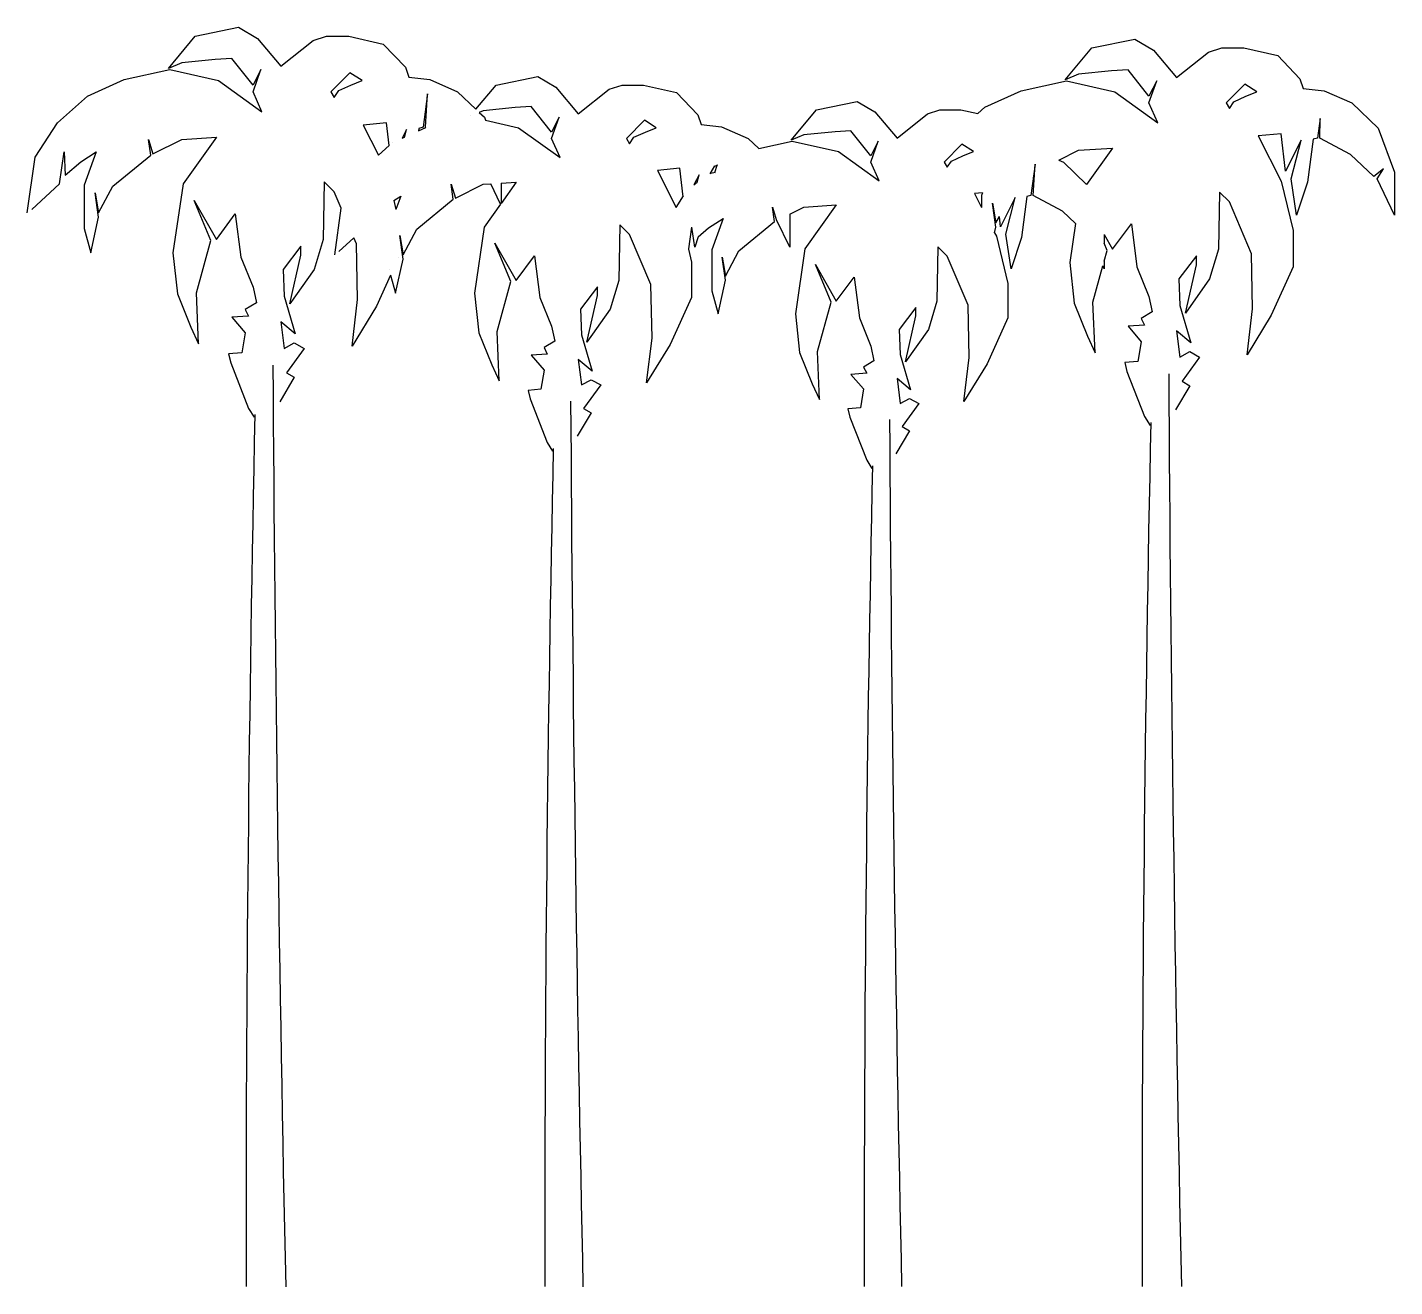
# Model space of a CAD drawing. Header units: millimetres. Extents: x 372.65 to 375.41, y 2555.82 to 2558.36.
import ezdxf

# ---------------------------------------------------------------- set-up
doc = ezdxf.new("R2010")
doc.units = ezdxf.units.MM
doc.header["$LTSCALE"] = 10
doc.layers.add('Vegetais', color=94, linetype='Continuous')

msp = doc.modelspace()

# ---------------------------------------------------------------- linework, layer by layer
at = {"layer": 'Vegetais'}
for p, q in [((374.036, 2558.0827), (374.0267, 2558.0666)), ((374.0411, 2558.0844), (374.036, 2558.0683))]:
    msp.add_line(p, q, dxfattribs=at)
for points in [[(372.6499, 2557.9879), (372.6656, 2558.1), (372.7105, 2558.1695), (372.7711, 2558.2233), (372.8451, 2558.2569), (372.9371, 2558.2771), (373.0358, 2558.2547), (373.1233, 2558.1919), (373.1053, 2558.2322), (373.121, 2558.2771), (373.1053, 2558.2457), (373.0627, 2558.2995), (373.0291, 2558.2973), (372.9618, 2558.2905), (372.9349, 2558.2793), (372.9887, 2558.3443), (373.0762, 2558.3623), (373.1143, 2558.3398), (373.1614, 2558.2838), (373.2265, 2558.3354), (373.2534, 2558.3443), (373.2983, 2558.3443), (373.3678, 2558.3286), (373.4127, 2558.2816), (373.4194, 2558.2614), (373.462, 2558.2569), (373.5181, 2558.2322), (373.555, 2558.1969)], [(374.5674, 2558.1881), (374.5818, 2558.2009), (374.6551, 2558.2342), (374.7462, 2558.2542), (374.844, 2558.232), (374.9307, 2558.1698), (374.9129, 2558.2098), (374.9285, 2558.2542), (374.9129, 2558.2231), (374.8707, 2558.2764), (374.8373, 2558.2742), (374.7707, 2558.2675), (374.744, 2558.2564), (374.7973, 2558.3208), (374.884, 2558.3386), (374.9218, 2558.3164), (374.9685, 2558.2609), (375.0329, 2558.3119), (375.0596, 2558.3208), (375.104, 2558.3208), (375.1729, 2558.3053), (375.2174, 2558.2586), (375.2241, 2558.2387), (375.2663, 2558.2342), (375.3218, 2558.2098), (375.3752, 2558.1587), (375.4085, 2558.0699), (375.4085, 2557.9832), (375.373, 2558.0565), (375.3863, 2558.0765), (375.3663, 2558.061), (375.3196, 2558.1054), (375.2574, 2558.1387), (375.2583, 2558.1786), (375.2529, 2558.1387), (375.2441, 2558.1365), (375.2329, 2558.0499), (375.2107, 2557.9832), (375.1996, 2558.0565), (375.2196, 2558.1343), (375.1885, 2558.0721), (375.1796, 2558.1476), (375.1329, 2558.1432), (375.1796, 2558.0521), (375.2041, 2557.9522), (375.2041, 2557.8789), (375.1596, 2557.7811), (375.1107, 2557.7012), (375.1218, 2557.7945), (375.1196, 2557.9055), (375.0752, 2558.0099), (375.0552, 2558.0299), (375.0529, 2557.9144), (375.0351, 2557.8544), (374.9863, 2557.7856), (375.0085, 2557.8833), (375.0085, 2557.9011), (374.9729, 2557.8544), (374.9751, 2557.8011), (374.9974, 2557.7256), (374.9685, 2557.75), (374.9751, 2557.6967), (374.9951, 2557.7078), (375.0151, 2557.6967), (374.9796, 2557.6479), (374.9951, 2557.639), (374.9663, 2557.5901)], [(373.555, 2558.1969), (373.5955, 2558.2458), (373.6796, 2558.2631), (373.7162, 2558.2415), (373.7615, 2558.1877), (373.824, 2558.2372), (373.8499, 2558.2458), (373.893, 2558.2458), (373.9598, 2558.2308), (374.0029, 2558.1855), (374.0094, 2558.1661), (374.0504, 2558.1618), (374.1042, 2558.1381), (374.1256, 2558.1177)], [(373.4538, 2558.1601), (373.4531, 2558.1605), (373.4576, 2558.2278), (373.4486, 2558.1605), (373.4396, 2558.1583), (373.439, 2558.1534)], [(373.5742, 2558.1748), (373.6408, 2558.1597), (373.7248, 2558.0993), (373.7076, 2558.1381), (373.7227, 2558.1812), (373.7076, 2558.151), (373.6666, 2558.2027), (373.6343, 2558.2006), (373.5696, 2558.1941), (373.5615, 2558.1907)], [(374.1256, 2558.1177), (374.1933, 2558.1325), (374.2862, 2558.1114), (374.3686, 2558.0524), (374.3517, 2558.0903), (374.3665, 2558.1325), (374.3517, 2558.103), (374.3116, 2558.1536), (374.2799, 2558.1515), (374.2166, 2558.1452), (374.1912, 2558.1346), (374.2419, 2558.1958), (374.3242, 2558.2127), (374.3601, 2558.1916), (374.4045, 2558.1389), (374.4657, 2558.1874), (374.491, 2558.1958), (374.5333, 2558.1958), (374.5674, 2558.1881)], [(373.3799, 2558.1238), (373.3746, 2558.1695), (373.3274, 2558.165), (373.3584, 2558.1046)], [(373.5437, 2558.1834), (373.5437, 2558.1834)], [(373.5615, 2558.1907), (373.572, 2558.1807), (373.5742, 2558.1748)], [(372.6589, 2557.9946), (372.715, 2558.0462), (372.724, 2558.1112), (372.7262, 2558.0641), (372.7576, 2558.091), (372.789, 2558.1112), (372.7644, 2558.0439), (372.7644, 2557.9565), (372.7778, 2557.9072), (372.7935, 2557.9789), (372.7868, 2558.0282), (372.7935, 2557.9879), (372.8227, 2558.0417), (372.899, 2558.1045), (372.8945, 2558.1358), (372.9034, 2558.1067), (372.9618, 2558.1358), (373.0313, 2558.1403), (372.964, 2558.0462), (372.9438, 2557.9072), (372.9528, 2557.8242), (372.9797, 2557.757), (372.9954, 2557.7233), (372.9909, 2557.8265), (373.0201, 2557.9318), (372.9864, 2558.0125), (373.0313, 2557.9341), (373.0695, 2557.9856), (373.0807, 2557.8982), (373.1053, 2557.8377), (373.1121, 2557.8063), (373.0896, 2557.7928), (373.0964, 2557.7794), (373.0627, 2557.7771), (373.0896, 2557.7458), (373.0829, 2557.7054), (373.056, 2557.7032), (373.0605, 2557.6852), (373.0964, 2557.5933), (373.1076, 2557.5754)], [(373.411, 2558.1407), (373.4149, 2558.156), (373.4062, 2558.1385)], [(373.4062, 2558.1385), (373.411, 2558.1407)], [(373.439, 2558.1534), (373.4538, 2558.1601)], [(373.3584, 2558.1046), (373.3799, 2558.1238)], [(373.3864, 2558.1295), (373.3864, 2558.1295)], [(374.7309, 2558.0944), (374.7707, 2558.1143), (374.8396, 2558.1187), (374.7871, 2558.0454)], [(374.0371, 2558.0819), (374.0427, 2558.0845)], [(374.0392, 2558.0829), (374.0392, 2558.0829)], [(374.0427, 2558.0845), (374.0427, 2558.0845)], [(374.7643, 2557.9662), (374.7381, 2557.9912), (374.679, 2558.0228), (374.6832, 2558.0861), (374.6747, 2558.0228), (374.6663, 2558.0207), (374.6557, 2557.9384), (374.6346, 2557.8751), (374.6241, 2557.9448), (374.6431, 2558.0186), (374.6135, 2557.9595), (374.611, 2557.9807)], [(374.7309, 2558.0944), (374.7402, 2558.0903), (374.7871, 2558.0454)], [(373.973, 2558.0203), (373.9663, 2558.0778), (373.921, 2558.0735), (373.9592, 2557.9989)], [(374.0013, 2558.0501), (374.0051, 2558.0649), (373.9948, 2558.0443)], [(374.0374, 2558.0692), (374.0288, 2558.067)], [(374.6796, 2558.0595), (374.6815, 2558.061)], [(373.2832, 2557.9975), (373.2691, 2558.0305), (373.2489, 2558.0506), (373.2467, 2557.9341), (373.2287, 2557.8735), (373.1794, 2557.804), (373.2018, 2557.9027), (373.2018, 2557.9206), (373.1659, 2557.8735), (373.1682, 2557.8197), (373.1906, 2557.7435), (373.1614, 2557.7682), (373.1682, 2557.7144), (373.1884, 2557.7256), (373.2085, 2557.7144), (373.1726, 2557.6651), (373.1884, 2557.6561), (373.1592, 2557.6068)], [(373.3829, 2557.8622), (373.3928, 2557.8257), (373.4079, 2557.8947), (373.4015, 2557.9421), (373.4079, 2557.9033), (373.436, 2557.955), (373.5092, 2558.0153), (373.5049, 2558.0455), (373.5136, 2558.0175), (373.5696, 2558.0455), (373.5848, 2558.0465)], [(373.6047, 2558.0054), (373.5848, 2558.0465)], [(373.6056, 2558.0478), (373.6364, 2558.0498), (373.6056, 2558.0067)], [(373.6056, 2558.0478), (373.6056, 2558.0067)], [(373.9948, 2558.0443), (374.0013, 2558.0501)], [(374.5771, 2558.0286), (374.5607, 2558.027), (374.5751, 2557.999)], [(374.5771, 2558.0286), (374.5751, 2558.0232), (374.5751, 2557.999)], [(373.3893, 2558.0126), (373.4036, 2558.0218), (373.3937, 2557.9948)], [(373.3893, 2558.0126), (373.3937, 2557.9948)], [(373.6047, 2558.0054), (373.5718, 2557.9593), (373.5524, 2557.8257), (373.561, 2557.746), (373.5869, 2557.6814), (373.6019, 2557.6491), (373.5976, 2557.7482), (373.6257, 2557.8494), (373.5933, 2557.927), (373.6364, 2557.8516), (373.6731, 2557.9011), (373.6839, 2557.8171), (373.7076, 2557.7589), (373.714, 2557.7288), (373.6925, 2557.7159), (373.699, 2557.7029), (373.6666, 2557.7008), (373.6925, 2557.6706), (373.686, 2557.6318), (373.6602, 2557.6297), (373.6645, 2557.6125), (373.699, 2557.5241), (373.7097, 2557.5069)], [(373.9592, 2557.9989), (373.9738, 2558.0221)], [(374.0035, 2557.9395), (374.0244, 2557.9574), (374.054, 2557.9764), (374.0308, 2557.9131), (374.0308, 2557.8308), (374.0434, 2557.7844), (374.0582, 2557.8519), (374.0519, 2557.8983), (374.0582, 2557.8604), (374.0857, 2557.911), (374.1575, 2557.9701), (374.1532, 2557.9996), (374.1617, 2557.9722), (374.1621, 2557.9724)], [(374.1883, 2557.9855), (374.2166, 2557.9996), (374.282, 2558.0038), (374.2187, 2557.9152), (374.1997, 2557.7844), (374.2081, 2557.7063), (374.2335, 2557.643), (374.2482, 2557.6114), (374.244, 2557.7084), (374.2715, 2557.8076), (374.2398, 2557.8836), (374.282, 2557.8097), (374.3179, 2557.8582), (374.3285, 2557.776), (374.3517, 2557.719), (374.358, 2557.6894), (374.3369, 2557.6768), (374.3433, 2557.6641), (374.3116, 2557.662), (374.3369, 2557.6325), (374.3306, 2557.5945), (374.3052, 2557.5924), (374.3095, 2557.5755), (374.3433, 2557.489), (374.3538, 2557.4721)], [(374.6015, 2557.9475), (374.604, 2557.9588), (374.5973, 2558.0077), (374.604, 2557.9677), (374.611, 2557.9807)], [(373.27, 2557.9033), (373.2832, 2557.9975)], [(374.1538, 2557.9895), (374.1538, 2557.9895)], [(374.1545, 2557.9905), (374.1545, 2557.9905)], [(374.155, 2557.987), (374.155, 2557.987)], [(374.1556, 2557.9921), (374.1556, 2557.9921)], [(374.1607, 2557.9752), (374.1607, 2557.9752)], [(374.1883, 2557.9855), (374.1883, 2557.9184), (374.1621, 2557.9724)], [(373.9836, 2557.9145), (373.99, 2557.8882), (373.99, 2557.8171), (373.9469, 2557.7223), (373.8994, 2557.6448), (373.9102, 2557.7353), (373.9081, 2557.843), (373.865, 2557.9442), (373.8456, 2557.9636), (373.8434, 2557.8516), (373.8261, 2557.7934), (373.7787, 2557.7266), (373.8003, 2557.8214), (373.8003, 2557.8387), (373.7658, 2557.7934), (373.7679, 2557.7417), (373.7895, 2557.6685), (373.7615, 2557.6922), (373.7679, 2557.6405), (373.7873, 2557.6512), (373.8067, 2557.6405), (373.7723, 2557.5931), (373.7873, 2557.5844), (373.7593, 2557.5371)], [(373.9836, 2557.9145), (373.9843, 2557.9152), (373.9903, 2557.9588)], [(374.0035, 2557.9395), (373.9965, 2557.9184), (373.9903, 2557.9588)], [(374.6015, 2557.9475), (374.6051, 2557.9405), (374.6283, 2557.8456), (374.6283, 2557.776), (374.5861, 2557.6831), (374.5396, 2557.6072), (374.5502, 2557.6958), (374.5481, 2557.8013), (374.5058, 2557.9004), (374.4868, 2557.9194), (374.4847, 2557.8097), (374.4678, 2557.7527), (374.4214, 2557.6873), (374.4425, 2557.7802), (374.4425, 2557.7971), (374.4087, 2557.7527), (374.4108, 2557.7021), (374.4319, 2557.6304), (374.4045, 2557.6536), (374.4108, 2557.6029), (374.4298, 2557.6135), (374.4488, 2557.6029), (374.415, 2557.5565), (374.4298, 2557.5481), (374.4024, 2557.5017)], [(374.7643, 2557.9662), (374.7529, 2557.8877), (374.7618, 2557.8056), (374.7885, 2557.7389), (374.804, 2557.7056), (374.7996, 2557.8078), (374.8198, 2557.8808)], [(374.8225, 2557.9442), (374.8396, 2557.9144), (374.8774, 2557.9655), (374.8885, 2557.8789), (374.9129, 2557.8189), (374.9196, 2557.7878), (374.8974, 2557.7745), (374.904, 2557.7611), (374.8707, 2557.7589), (374.8974, 2557.7278), (374.8907, 2557.6879), (374.864, 2557.6856), (374.8685, 2557.6679), (374.904, 2557.5768), (374.9151, 2557.559)], [(374.8225, 2557.9442), (374.8225, 2557.9264)], [(373.2786, 2557.9098), (373.3087, 2557.9375)], [(373.3829, 2557.8622), (373.3544, 2557.7996), (373.305, 2557.7189), (373.3162, 2557.813), (373.314, 2557.9251), (373.3087, 2557.9375)], [(374.8225, 2557.8907), (374.8285, 2557.9122), (374.8225, 2557.9264)], [(373.3992, 2557.8982), (373.3992, 2557.8982)], [(374.8225, 2557.8907), (374.8225, 2557.8751), (374.8198, 2557.8808)], [(373.3799, 2557.8731), (373.3799, 2557.8731)]]:
    msp.add_lwpolyline(points, dxfattribs=at)
for points in [[(373.3005, 2558.2704), (373.2624, 2558.2322), (373.2691, 2558.221), (373.2781, 2558.2345), (373.3028, 2558.2457), (373.3252, 2558.2547)], [(375.1063, 2558.2475), (375.0685, 2558.2098), (375.0752, 2558.1987), (375.084, 2558.212), (375.1085, 2558.2231), (375.1307, 2558.232)], [(373.8951, 2558.1747), (373.8585, 2558.1381), (373.865, 2558.1273), (373.8736, 2558.1403), (373.8973, 2558.151), (373.9188, 2558.1597)], [(374.5354, 2558.1262), (374.4995, 2558.0903), (374.5058, 2558.0798), (374.5143, 2558.0924), (374.5375, 2558.103), (374.5586, 2558.1114)]]:
    msp.add_lwpolyline(points, close=True, dxfattribs=at)
at = {"layer": 'Vegetais', "color": 34}
for centre, radius, start, end in [((493.9798, 2558.4313), 120.8368, 180.356104, 181.237874), ((494.6618, 2558.407), 119.7115, 180.356104, 181.237874), ((489.864, 2558.3294), 116.1202, 180.356104, 181.237874), ((453.2623, 2555.8865), 80.1712, 178.788961, 180.0469), ((488.1131, 2558.2777), 113.7259, 180.356104, 181.237874), ((454.3234, 2555.8859), 79.4246, 178.788961, 180.0469), ((450.7357, 2555.8839), 77.0419, 178.788961, 180.0469), ((449.7916, 2555.8826), 75.4534, 178.788961, 180.0469)]:
    msp.add_arc(centre, radius, start, end, dxfattribs=at)

doc.saveas('drawing.dxf')
